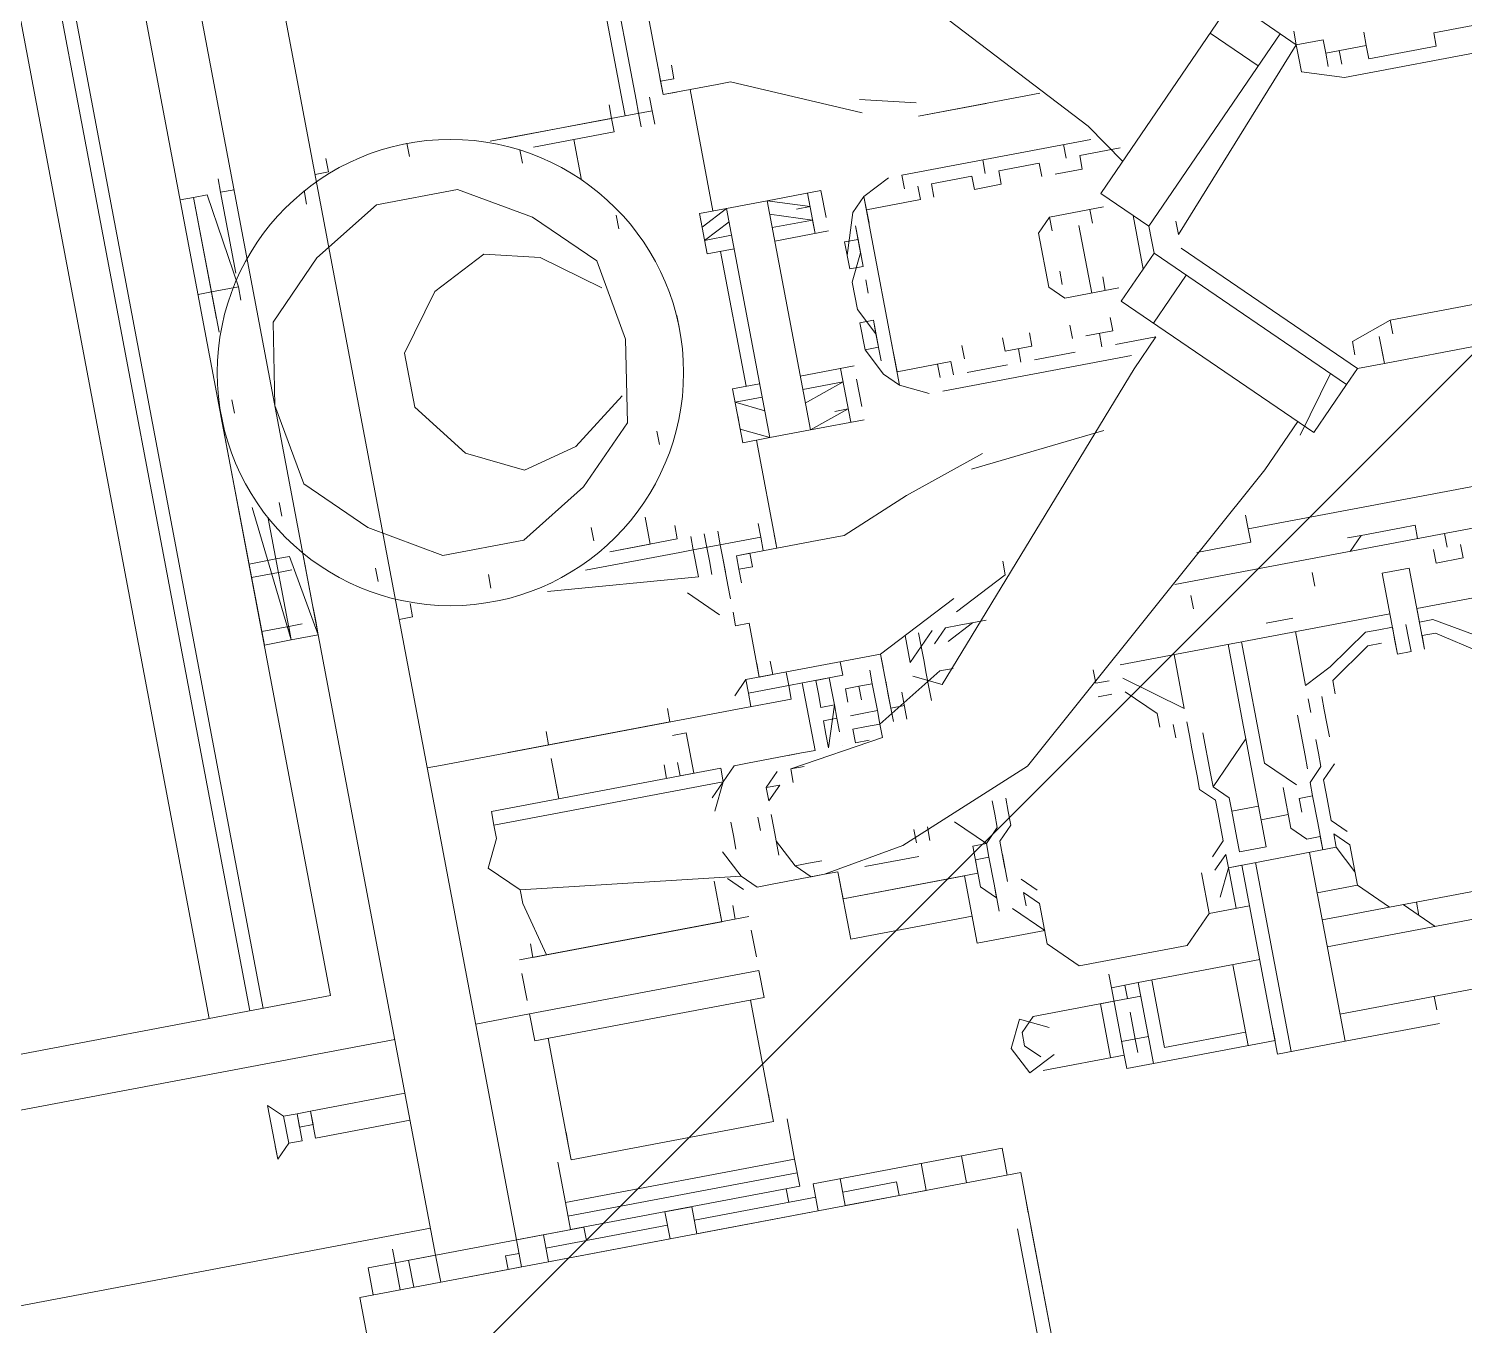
# Model space of a CAD drawing. Extents: x 407440 to 411585, y 6041728 to 6045069.
# Drawn here: x 410366.15 to 410372.16, y 6044263.98 to 6044269.4 of the extents above; entities that cross this region are included whole.
import ezdxf

# ---------------------------------------------------------------- set-up
doc = ezdxf.new("R2010")
doc.units = 0
doc.header["$LTSCALE"] = 5
doc.linetypes.add('foc-TIELINE', pattern=[1.875, 1.25, -0.625])
doc.layers.add('P-PROPOSED-EXISTING-H', color=59, linetype='Continuous')
doc.layers.add('T-TIE', color=201, linetype='foc-TIELINE')

# ---------------------------------------------------------------- blocks, each defined once
blk = doc.blocks.new('P-RIG-877')
at = {"layer": 'T-TIE', "linetype": 'ByBlock', "lineweight": 5}
for points in [[(-2.2273, -23.0763), (-2.2158, -23.0763), (-2.2273, -23.0763), (-2.2617, -23.1107), (-2.3995, -22.9729), (-2.365, -22.9385), (-2.3535, -22.927), (-2.3535, -22.9041), (-2.3421, -22.9041), (-2.3421, -22.8696), (-2.3306, -22.8696), (-2.3306, -22.8122), (-2.3421, -22.8122), (-2.3421, -22.6056), (-2.3535, -22.6056)], [(-2.2273, -23.0533), (-2.2158, -23.0533), (-2.3535, -22.927), (-2.365, -22.927), (-2.3535, -22.927), (-2.3421, -22.927), (-2.3306, -22.927), (-2.3191, -22.8926), (-2.3191, -22.7663)], [(-2.0895, -22.7892), (-2.0895, -22.7778), (-2.0895, -22.8237), (-2.078, -22.8237), (-2.078, -22.9041), (-2.0895, -22.9041)], [(-1.9747, -23.0418), (-1.9632, -23.0418), (-1.9632, -22.8237), (-1.9517, -22.8237), (-1.9517, -22.7778), (-1.9632, -22.7778), (-1.9517, -22.7778)], [(-2.101, -22.7892), (-2.1125, -22.7892), (-2.1125, -22.8926), (-2.101, -22.8926)], [(-1.5499, -22.7892), (-1.5499, -23.0418)], [(-1.9288, -23.1107), (-1.9288, -22.8122), (-1.9402, -22.8122)], [(-1.6417, -22.8122), (-1.6532, -22.8122), (-1.6532, -22.8581), (-1.6303, -22.8811), (-1.6303, -22.927), (-1.6303, -22.9844)], [(-1.6073, -23.0418), (-1.6073, -22.8122)], [(-1.8714, -22.8467), (-1.8254, -22.8467), (-1.8599, -22.9041), (-1.8599, -22.9155), (-1.8714, -22.9155), (-1.8714, -22.8237), (-1.8828, -22.8237)], [(-2.3421, -22.8696), (-2.3535, -22.8696)], [(-1.9173, -22.8696), (-1.9058, -22.8696), (-1.9058, -22.8926), (-1.9173, -22.8926)], [(-1.814, -22.8696), (-1.8254, -22.8696), (-1.8484, -22.9041), (-1.8484, -22.9155), (-1.8369, -22.9155), (-1.9058, -22.9155), (-1.9058, -22.9385), (-1.8369, -22.9385), (-1.8369, -22.927), (-1.8484, -22.927), (-1.8369, -22.927), (-1.8484, -22.927), (-1.8369, -22.927)], [(-1.9173, -22.8811), (-1.9288, -22.8811)], [(-2.3306, -22.8926), (-2.3421, -22.8926)], [(-2.101, -22.927), (-2.0895, -22.927), (-2.101, -22.927), (-2.1125, -22.8926)], [(-2.3306, -22.9041), (-2.3421, -22.9041)], [(-2.2158, -23.0763), (-2.2043, -23.0763), (-2.1699, -23.1107), (-2.0321, -22.9729), (-2.0665, -22.9385), (-2.2043, -23.0763), (-2.0665, -22.9385), (-2.078, -22.927), (-2.078, -22.9041), (-2.101, -22.9041)], [(-1.9288, -22.9041), (-1.9402, -22.9041), (-1.9402, -22.9155), (-1.9402, -22.95)], [(-2.078, -22.927), (-2.2043, -23.0533)], [(-1.8484, -22.927), (-1.8599, -22.927)], [(-1.8369, -22.927), (-1.8369, -22.927)], [(-1.8369, -22.927), (-1.8369, -22.927)], [(-2.2273, -23.0763), (-2.365, -22.9385), (-2.2273, -23.0763)], [(-1.8714, -23.1681), (-1.8714, -22.9385)], [(-1.8599, -22.95), (-1.8599, -22.9385), (-1.8599, -22.95)], [(-1.8369, -22.9385), (-1.8369, -22.9385)], [(-1.8369, -22.9385), (-1.8369, -22.9385)], [(-2.0321, -22.9844), (-2.078, -22.95)], [(-1.9288, -22.9615), (-1.9402, -22.95), (-1.9402, -22.9615)], [(-1.8599, -22.95), (-1.8599, -22.9615), (-1.8369, -22.9959), (-1.8254, -23.0189), (-1.8714, -23.0189)], [(-1.8484, -22.95), (-1.8484, -22.9615), (-1.8254, -22.9959), (-1.814, -22.9959)], [(-1.6073, -22.95), (-1.6303, -22.9729)], [(-2.3421, -22.9615), (-2.3765, -22.9959)], [(-1.6532, -23.1107), (-1.6877, -23.1107), (-1.6877, -23.0992), (-1.5269, -23.0992), (-1.5269, -23.0418), (-1.5269, -22.9615)], [(-1.6188, -22.9615), (-1.6303, -22.9615)], [(-1.7221, -23.6847), (-1.768, -23.6962), (-1.7795, -23.6962), (-1.7566, -23.5125), (-1.7451, -23.5011), (-1.7451, -23.4896), (-1.7451, -23.4437), (-1.7566, -23.3748), (-1.8025, -23.26), (-2.0091, -23.0189), (-2.0436, -22.9844)], [(-1.6303, -23.0418), (-1.6303, -23.0189), (-1.6303, -22.9844), (-1.6532, -23.0074), (-1.6877, -23.0074), (-1.6991, -23.0189), (-1.6877, -23.0189)], [(-1.9058, -22.9959), (-1.9173, -22.9959)], [(-1.7795, -23.0074), (-1.791, -23.0074), (-1.8025, -23.0074), (-1.814, -23.0074)], [(-1.7566, -23.0074), (-1.7451, -23.0189), (-1.7336, -23.0189), (-1.7106, -23.0189), (-1.6991, -23.0074)], [(-1.6647, -23.0074), (-1.6877, -23.0189), (-1.6877, -23.1107), (-1.6647, -23.1222)], [(-1.6647, -23.0074), (-1.6647, -23.0074)], [(-1.6532, -23.0418), (-1.6532, -23.0074), (-1.6532, -23.0418)], [(-1.8828, -23.0418), (-1.8828, -23.0189)], [(-1.814, -23.0189), (-1.8025, -23.0189)], [(-1.7795, -23.0189), (-1.768, -23.0189), (-1.7566, -23.0189), (-1.7451, -23.0303), (-1.7336, -23.0303), (-1.7336, -23.0418), (-1.7336, -23.0303), (-1.7106, -23.0303), (-1.6877, -23.0303), (-1.6991, -23.0303), (-1.6991, -23.0418), (-1.7106, -23.0533), (-1.7451, -23.0533)], [(-1.9517, -23.0877), (-1.9517, -23.0418), (-1.9632, -23.0418)], [(-1.7451, -23.0418), (-1.768, -23.0648), (-1.8714, -23.0648)], [(-1.7566, -23.0303), (-1.768, -23.0303), (-1.8025, -23.0303)], [(-1.7221, -23.0418), (-1.7336, -23.0418)], [(-1.6877, -23.0418), (-1.5269, -23.0418)], [(-2.1469, -23.0877), (-2.1813, -23.0533)], [(-1.7221, -23.0533), (-1.7221, -23.0763)], [(-1.7566, -23.1107), (-1.791, -23.0763), (-1.8025, -23.0763), (-1.8714, -23.0763)], [(-1.7336, -23.0763), (-1.7336, -23.0992), (-1.7106, -23.0992), (-1.6991, -23.0992), (-1.6991, -23.0763), (-1.791, -23.0763)], [(-2.2847, -23.0877), (-2.3191, -23.1107), (-2.5487, -23.3174)], [(-2.2847, -23.1452), (-2.2847, -23.1222), (-2.2961, -23.1222), (-2.2961, -23.0877)], [(-2.1928, -23.0877), (-2.2387, -23.0877)], [(-2.1354, -23.1222), (-2.1354, -23.0877), (-2.1125, -23.1107), (-1.8828, -23.3174), (-1.8943, -23.3403)], [(-1.6877, -23.0877), (-1.5269, -23.0877)], [(-1.9058, -23.0992), (-1.9173, -23.0992)], [(-1.8025, -23.1107), (-1.768, -23.1107), (-1.7566, -23.1107), (-1.7451, -23.0992), (-1.7336, -23.0992)], [(-1.6877, -23.2829), (-1.6991, -23.2829), (-1.6877, -23.2714), (-1.6532, -23.2714), (-1.6303, -23.2485), (-1.6303, -23.1566), (-1.6532, -23.1337), (-1.6532, -23.0992)], [(-1.6073, -23.0992), (-1.6073, -23.2026), (-1.5384, -23.2026), (-1.5384, -23.0992), (-1.5499, -23.0992)], [(-2.3076, -23.2714), (-2.3076, -23.1107)], [(-2.2502, -23.1107), (-2.2502, -23.1566), (-2.2387, -23.1681), (-2.1928, -23.1681), (-2.1813, -23.1566), (-2.1813, -23.1107)], [(-2.1239, -23.2714), (-2.1239, -23.1107)], [(-1.6991, -23.1222), (-1.7106, -23.1107), (-1.7336, -23.1107), (-1.7451, -23.1107), (-1.7566, -23.1222), (-1.768, -23.1222), (-1.7795, -23.1222), (-1.791, -23.1222), (-1.8025, -23.1222), (-1.814, -23.1222)], [(-1.6877, -23.1107), (-1.6991, -23.1107), (-1.6877, -23.1222)], [(-2.2387, -23.1222), (-2.2502, -23.1222)], [(-2.1813, -23.1222), (-2.1928, -23.1222)], [(-2.1584, -23.1222), (-2.1469, -23.1222), (-2.1469, -23.1452)], [(-1.8599, -23.1681), (-1.8254, -23.1222), (-1.8714, -23.1222)], [(-1.6073, -23.1222), (-1.5384, -23.1222)], [(-1.6073, -23.1911), (-1.5499, -23.1911), (-1.5499, -23.1222)], [(-2.1813, -23.1337), (-2.2387, -23.1337)], [(-1.8025, -23.1337), (-1.814, -23.1337)], [(-1.6532, -23.1337), (-1.6877, -23.1337)], [(-1.6647, -23.1337), (-1.6647, -23.1337)], [(-2.3535, -23.1911), (-2.3535, -23.2485), (-2.3535, -23.1452)], [(-2.0665, -23.1452), (-2.0551, -23.26)], [(-1.814, -23.1452), (-1.8254, -23.1452), (-1.8484, -23.1681)], [(-2.2847, -23.2485), (-2.2961, -23.2485), (-2.2961, -23.214), (-2.2847, -23.214), (-2.2847, -23.1911), (-2.2961, -23.1911), (-2.2961, -23.1566), (-2.2847, -23.1566)], [(-2.2387, -23.1566), (-2.2502, -23.1566)], [(-2.1928, -23.1566), (-2.2043, -23.1566)], [(-2.1469, -23.1566), (-2.1584, -23.1566)], [(-2.1354, -23.1911), (-2.1354, -23.1566)], [(-1.8599, -23.1796), (-1.8599, -23.1911), (-1.8714, -23.1911)], [(-1.8484, -23.1796), (-1.8484, -23.1911)], [(-2.1584, -23.1911), (-2.1469, -23.1911), (-2.1469, -23.214), (-2.1584, -23.214)], [(-1.6073, -23.2026), (-1.6073, -23.2255), (-1.6188, -23.2255)], [(-1.6073, -23.2255), (-1.5499, -23.2255), (-1.5384, -23.2255), (-1.5384, -23.2026)], [(-1.5499, -23.237), (-1.5958, -23.237), (-1.5958, -23.2255), (-1.5958, -23.2026)], [(-1.5614, -23.2255), (-1.5614, -23.2026)], [(-2.1354, -23.2485), (-2.1354, -23.214)], [(-1.5958, -23.214), (-1.6073, -23.214)], [(-1.5499, -23.214), (-1.5614, -23.214), (-1.5843, -23.214)], [(-1.5958, -23.2255), (-1.5958, -23.2944), (-1.5843, -23.3059), (-1.5729, -23.3059), (-1.5614, -23.2944)], [(-1.5499, -23.2255), (-1.5499, -23.2944)], [(-2.3765, -23.2944), (-2.365, -23.2485)], [(-2.1469, -23.2485), (-2.1584, -23.2485)], [(-2.0665, -23.2485), (-2.0436, -23.3174), (-2.0206, -23.3748), (-2.0206, -23.3977), (-2.0206, -23.4666), (-2.0206, -23.4551), (-2.0091, -23.4551), (-2.0206, -23.4551), (-2.0091, -23.4551), (-2.0091, -23.4666), (-2.0206, -23.4666), (-2.0091, -23.4666), (-2.0206, -23.4666), (-2.0091, -23.4666), (-2.0206, -23.4666), (-2.0091, -23.4666), (-2.0206, -23.4666), (-2.0091, -23.4666), (-2.0206, -23.4666), (-2.0091, -23.4666), (-2.0206, -23.4666), (-2.0091, -23.4666), (-2.0206, -23.4666), (-2.0091, -23.4666), (-2.0206, -23.4666), (-2.0091, -23.4666), (-2.0206, -23.4666), (-2.0091, -23.4666), (-2.0206, -23.4666), (-2.0091, -23.4666), (-2.0206, -23.4666), (-2.0091, -23.4666), (-2.0206, -23.4666)], [(-1.9747, -23.2485), (-1.9632, -23.2485), (-1.9402, -23.2944)], [(-2.2847, -23.3059), (-2.2847, -23.26), (-2.2961, -23.26)], [(-2.1354, -23.26), (-2.1469, -23.26), (-2.1469, -23.3059), (-2.1584, -23.3059), (-2.1699, -23.3059)], [(-1.9173, -23.3174), (-1.9288, -23.3059), (-1.9288, -23.2944), (-1.9288, -23.2714)], [(-1.6877, -23.2944), (-1.6647, -23.2714), (-1.6647, -23.3288), (-1.7221, -23.3288), (-1.7221, -23.4322)], [(-1.7106, -23.2829), (-1.6991, -23.2714)], [(-1.6647, -23.2714), (-1.6647, -23.2714)], [(-2.411, -23.4092), (-2.411, -23.3977), (-2.365, -23.2944)], [(-2.1928, -23.3174), (-2.1813, -23.3174), (-2.1928, -23.3174), (-2.1928, -23.3288), (-2.1699, -23.3288), (-2.1469, -23.3174), (-2.1354, -23.3059), (-2.2961, -23.3059), (-2.3076, -23.2829)], [(-2.1354, -23.3059), (-2.1239, -23.2829)], [(-1.9517, -23.2944), (-1.9173, -23.3633), (-1.9058, -23.3633)], [(-1.9288, -23.2829), (-1.9173, -23.3059)], [(-1.7221, -23.2944), (-1.7451, -23.2944), (-1.7566, -23.2829), (-1.768, -23.2829), (-1.7795, -23.2829)], [(-1.6877, -23.3288), (-1.6877, -23.4322), (-1.7451, -23.4322), (-1.7451, -23.4437), (-1.7451, -23.4551), (-1.7566, -23.4666), (-1.7795, -23.4781), (-1.7566, -23.4666), (-1.7795, -23.4781), (-1.7566, -23.4666), (-1.7451, -23.4551), (-1.7451, -23.4437), (-1.7451, -23.4322), (-1.7221, -23.4322), (-1.7451, -23.4322), (-1.7221, -23.4322), (-1.7221, -23.3174), (-1.7336, -23.3174), (-1.7336, -23.3059), (-1.7106, -23.3059), (-1.6991, -23.3059), (-1.7106, -23.3174), (-1.7451, -23.3174), (-1.7451, -23.3059), (-1.7566, -23.2944), (-1.768, -23.2944), (-1.7795, -23.2944)], [(-1.7106, -23.2944), (-1.7336, -23.2944)], [(-1.5843, -23.2829), (-1.5958, -23.3059), (-1.5729, -23.3174), (-1.5499, -23.3059), (-1.5614, -23.2829)], [(-2.2732, -23.3059), (-2.2847, -23.3059), (-2.2961, -23.3059), (-2.2847, -23.3174), (-2.2502, -23.3288)], [(-1.8943, -23.3059), (-1.8943, -23.3059)], [(-1.8828, -23.3748), (-1.8943, -23.3748), (-1.8828, -23.3748), (-1.8943, -23.3748), (-1.8828, -23.3748), (-1.8943, -23.3748), (-1.8828, -23.3748), (-1.8943, -23.3748), (-1.8828, -23.3748), (-1.8943, -23.3748), (-1.8828, -23.3748), (-1.8714, -23.3748), (-1.8599, -23.3748), (-1.8599, -23.3862), (-1.8599, -23.3748), (-1.8943, -23.3174), (-1.8943, -23.3059)], [(-1.768, -23.3288), (-1.7451, -23.3059), (-1.7336, -23.3059)], [(-1.7106, -23.3059), (-1.6877, -23.3059)], [(-2.2387, -23.3174), (-2.2617, -23.3174), (-2.2387, -23.3174), (-2.2387, -23.3288), (-2.2617, -23.3288), (-2.2617, -23.3174), (-2.2732, -23.3174), (-2.2502, -23.3174), (-2.2273, -23.3288), (-2.2043, -23.3288), (-2.1813, -23.3174), (-2.1699, -23.3174), (-2.1699, -23.3288)], [(-2.2158, -23.3174), (-2.2273, -23.3174)], [(-2.1928, -23.3174), (-2.1699, -23.3174), (-2.1928, -23.3174)], [(-2.1813, -23.3174), (-2.1584, -23.3174)], [(-1.9288, -23.3403), (-1.9058, -23.3403), (-1.9288, -23.3174)], [(-1.9173, -23.3288), (-1.9288, -23.3288)], [(-1.8714, -23.3288), (-1.8828, -23.3288), (-1.8943, -23.3288), (-1.9058, -23.3288)], [(-1.217, -23.9029), (-1.2399, -23.9029), (-1.2399, -23.3518), (-1.217, -23.3518), (-1.217, -23.3288), (-1.4466, -23.3288), (-1.4695, -23.3288), (-1.4695, -23.8914), (-1.2399, -23.8914)], [(-1.4466, -23.3288), (-1.4351, -23.3288)], [(-1.4351, -23.3288), (-1.4351, -23.3288)], [(-1.4351, -23.3288), (-1.4351, -23.3288)], [(-1.4236, -23.3288), (-1.4236, -23.3288)], [(-1.4236, -23.3288), (-1.4236, -23.3288)], [(-1.4236, -23.3288), (-1.4236, -23.3288)], [(-1.4236, -23.3288), (-1.4236, -23.3288)], [(-1.2399, -23.3288), (-1.4236, -23.3288)], [(-2.2961, -23.3633), (-2.2961, -23.3518), (-2.3076, -23.3862), (-2.3076, -23.3403), (-2.2847, -23.3403)], [(-2.2732, -23.3862), (-2.2732, -23.3403)], [(-2.1584, -23.3862), (-2.1584, -23.3403)], [(-2.1239, -23.3403), (-2.1469, -23.3403)], [(-2.1239, -23.3633), (-2.1239, -23.3518), (-2.1125, -23.3862), (-2.1125, -23.3403)], [(-1.4695, -23.3403), (-1.4925, -23.3403), (-1.4925, -23.5011), (-1.4695, -23.5011), (-1.4695, -23.6044), (-1.4925, -23.6044), (-1.4925, -23.6159), (-1.4925, -23.6044), (-1.4925, -23.6273), (-1.4695, -23.6273), (-1.4695, -23.7307), (-1.4925, -23.7307)], [(-1.4236, -23.3403), (-1.2399, -23.3403)], [(-2.3076, -23.3518), (-2.2732, -23.3518), (-2.2847, -23.3518), (-2.2961, -23.3862)], [(-2.2847, -23.3862), (-2.2847, -23.3518)], [(-2.1125, -23.3518), (-2.1584, -23.3518)], [(-2.1469, -23.3862), (-2.1469, -23.3518), (-2.1354, -23.3862)], [(-1.8599, -23.3518), (-1.8828, -23.3518)], [(-1.8714, -23.3518), (-1.8714, -23.3633)], [(-1.8714, -23.3518), (-1.8714, -23.3633)], [(-1.9058, -23.4896), (-1.9173, -23.4781), (-1.9173, -23.3862), (-1.9173, -23.3633), (-1.8714, -23.3633), (-1.8828, -23.3633), (-1.8714, -23.3633), (-1.8828, -23.3633), (-1.8714, -23.3633), (-1.8828, -23.3633), (-1.8714, -23.3633), (-1.8828, -23.3633), (-1.8714, -23.3633), (-1.8828, -23.3633), (-1.8714, -23.3633), (-1.8828, -23.3633), (-1.8714, -23.3633), (-1.8828, -23.3633), (-1.8943, -23.3633), (-1.8828, -23.3633), (-1.8943, -23.3633), (-1.8828, -23.3633), (-1.8943, -23.3633), (-1.8828, -23.3633), (-1.8943, -23.3633), (-1.8828, -23.3633), (-1.8943, -23.3633), (-1.8828, -23.3633)], [(-1.8943, -23.3633), (-1.8943, -23.3633)], [(-1.8943, -23.3633), (-1.8943, -23.3633)], [(-1.8599, -23.3633), (-1.8714, -23.3633)], [(-1.8599, -23.3633), (-1.8714, -23.3633)], [(-1.8599, -23.3633), (-1.8714, -23.3633)], [(-1.8599, -23.3633), (-1.8714, -23.3633)], [(-1.8599, -23.3633), (-1.8714, -23.3633)], [(-1.8599, -23.3633), (-1.8714, -23.3633)], [(-1.7566, -23.3633), (-1.7566, -23.3633)], [(-1.7566, -23.3633), (-1.7566, -23.3633)], [(-1.7566, -23.3633), (-1.7566, -23.3633)], [(-1.7566, -23.3633), (-1.7566, -23.3633)], [(-1.7566, -23.3633), (-1.7566, -23.3633)], [(-1.7566, -23.3633), (-1.7566, -23.3633)], [(-1.7451, -23.4092), (-1.7451, -23.3633)], [(-1.8828, -23.3977), (-1.8943, -23.3977), (-1.8828, -23.3977), (-1.8943, -23.3977), (-1.8828, -23.3977), (-1.8943, -23.3977), (-1.8828, -23.3977), (-1.8943, -23.3977), (-1.8828, -23.3977), (-1.8943, -23.3977), (-1.8943, -23.3862), (-1.8943, -23.3748), (-1.8943, -23.3862), (-1.8943, -23.3748), (-1.9058, -23.3748), (-1.8943, -23.3748), (-1.8943, -23.3862), (-1.8828, -23.3862)], [(-1.9058, -23.3748), (-1.9058, -23.3748)], [(-1.9058, -23.3748), (-1.9058, -23.3748)], [(-1.9058, -23.3748), (-1.9058, -23.3748)], [(-1.9058, -23.3748), (-1.9058, -23.3748)], [(-1.9058, -23.3748), (-1.9058, -23.3748)], [(-1.9058, -23.3748), (-1.9058, -23.3748)], [(-1.8943, -23.3748), (-1.8943, -23.3748)], [(-1.8943, -23.3748), (-1.8943, -23.3748)], [(-1.8599, -23.3748), (-1.8714, -23.3748), (-1.8828, -23.3748), (-1.8714, -23.3748), (-1.8714, -23.3862), (-1.8714, -23.3748)], [(-1.8828, -23.3748), (-1.8828, -23.3748)], [(-1.8828, -23.3748), (-1.8828, -23.3748)], [(-1.8828, -23.3748), (-1.8828, -23.3748)], [(-1.8828, -23.3748), (-1.8828, -23.3748)], [(-1.8828, -23.3748), (-1.8828, -23.3748)], [(-1.8828, -23.3748), (-1.8828, -23.3748)], [(-1.8828, -23.3748), (-1.8828, -23.3748)], [(-1.8828, -23.3748), (-1.8828, -23.3748)], [(-1.8714, -23.3748), (-1.8714, -23.3748)], [(-1.8714, -23.3748), (-1.8714, -23.3748)], [(-1.8714, -23.3748), (-1.8714, -23.3748)], [(-1.8714, -23.3748), (-1.8714, -23.3748)], [(-1.8484, -23.3748), (-1.8599, -23.3748), (-1.8484, -23.3748), (-1.8599, -23.3748), (-1.8484, -23.3748), (-1.8599, -23.3748), (-1.8484, -23.3748), (-1.8369, -23.4551), (-1.8369, -23.4437), (-1.8369, -23.4551)], [(-1.8484, -23.3748), (-1.8484, -23.3748)], [(-1.8484, -23.3748), (-1.8484, -23.3748)], [(-1.4695, -23.3748), (-1.4925, -23.3748), (-1.4695, -23.3748)], [(-2.1584, -23.4207), (-2.1584, -23.4437), (-2.1125, -23.4437), (-2.1125, -23.4207), (-2.3076, -23.4207), (-2.3076, -23.3862), (-2.1125, -23.3862), (-2.1125, -23.4207), (-2.1239, -23.4437), (-2.1354, -23.4437)], [(-1.8943, -23.3977), (-1.8943, -23.3862)], [(-1.8484, -23.3862), (-1.8484, -23.3977)], [(-1.8484, -23.3862), (-1.8484, -23.3977)], [(-2.5143, -23.4551), (-2.411, -23.4551), (-2.411, -23.4092), (-2.411, -23.3977)], [(-2.411, -23.3977), (-2.411, -23.3977)], [(-2.411, -23.3977), (-2.411, -23.3977)], [(-2.411, -23.3977), (-2.411, -23.3977)], [(-2.411, -23.3977), (-2.411, -23.3977)], [(-1.9058, -23.3977), (-1.9058, -23.4781), (-1.8943, -23.4781), (-1.9058, -23.4781), (-1.9173, -23.4781), (-1.9058, -23.4781)], [(-1.8828, -23.3977), (-1.8828, -23.3977)], [(-1.8828, -23.3977), (-1.8828, -23.3977)], [(-1.8484, -23.3977), (-1.8599, -23.3977)], [(-1.8484, -23.3977), (-1.8599, -23.3977)], [(-1.8484, -23.3977), (-1.8599, -23.3977)], [(-1.8484, -23.3977), (-1.8599, -23.3977)], [(-1.8484, -23.3977), (-1.8484, -23.3977)], [(-1.8484, -23.3977), (-1.8484, -23.3977)], [(-2.411, -23.4092), (-2.411, -23.4092)], [(-2.411, -23.4092), (-2.411, -23.4092)], [(-2.411, -23.4092), (-2.411, -23.4092)], [(-2.411, -23.4092), (-2.411, -23.4092)], [(-1.8484, -23.4207), (-1.8599, -23.4207), (-1.8714, -23.4207), (-1.8599, -23.4207), (-1.8714, -23.4207), (-1.8714, -23.4092), (-1.8714, -23.4207), (-1.8714, -23.4092), (-1.8714, -23.4207), (-1.8599, -23.4207), (-1.8484, -23.4207), (-1.8828, -23.4092), (-1.8828, -23.4207), (-1.8828, -23.4092), (-1.8943, -23.4092), (-1.9058, -23.4092), (-1.8943, -23.4092), (-1.8828, -23.4092), (-1.8943, -23.4092)], [(-1.9058, -23.4092), (-1.9058, -23.4092)], [(-1.9058, -23.4092), (-1.9058, -23.4092)], [(-1.8943, -23.4092), (-1.8943, -23.4092)], [(-1.8943, -23.4092), (-1.8943, -23.4092)], [(-1.8828, -23.4092), (-1.8714, -23.4092), (-1.8599, -23.4092), (-1.8714, -23.4092)], [(-1.8828, -23.4092), (-1.8828, -23.4092)], [(-1.8828, -23.4092), (-1.8828, -23.4092)], [(-1.8828, -23.4092), (-1.8828, -23.4092)], [(-1.8828, -23.4092), (-1.8828, -23.4092)], [(-1.8828, -23.4092), (-1.8828, -23.4092)], [(-1.8828, -23.4092), (-1.8828, -23.4092)], [(-1.8714, -23.4092), (-1.8714, -23.4092)], [(-1.8714, -23.4092), (-1.8714, -23.4092)], [(-1.8714, -23.4092), (-1.8714, -23.4092)], [(-1.8714, -23.4092), (-1.8714, -23.4092)], [(-1.8484, -23.4092), (-1.8484, -23.4092)], [(-1.8484, -23.4092), (-1.8484, -23.4092)], [(-1.4925, -23.4781), (-1.4695, -23.4781), (-1.4695, -23.4092), (-1.4925, -23.4092)], [(-2.2961, -23.4437), (-2.3076, -23.4207), (-2.3076, -23.4437), (-2.2732, -23.4437), (-2.2732, -23.4207)], [(-2.2961, -23.4207), (-2.2847, -23.4437), (-2.2847, -23.4207)], [(-2.1354, -23.4207), (-2.1469, -23.4437), (-2.1469, -23.4207)], [(-1.8943, -23.4207), (-1.9058, -23.4207)], [(-1.8943, -23.4207), (-1.9058, -23.4207)], [(-1.8943, -23.4207), (-1.9058, -23.4207)], [(-1.8828, -23.4207), (-1.8943, -23.4207)], [(-1.8828, -23.4207), (-1.8943, -23.4207)], [(-1.8828, -23.4207), (-1.8943, -23.4207)], [(-1.8828, -23.4207), (-1.8943, -23.4207)], [(-1.8828, -23.4207), (-1.8943, -23.4207)], [(-1.8828, -23.4207), (-1.8943, -23.4207)], [(-1.8828, -23.4207), (-1.8943, -23.4207)], [(-1.8828, -23.4207), (-1.8943, -23.4207)], [(-1.8828, -23.4207), (-1.8943, -23.4207)], [(-1.8828, -23.4207), (-1.8943, -23.4207)], [(-1.8828, -23.4207), (-1.8943, -23.4207)], [(-1.8828, -23.4207), (-1.8943, -23.4207)], [(-1.8714, -23.4207), (-1.8714, -23.4207)], [(-1.8714, -23.4207), (-1.8714, -23.4207)], [(-1.8714, -23.4207), (-1.8714, -23.4207)], [(-1.8714, -23.4207), (-1.8714, -23.4207)], [(-1.8714, -23.4207), (-1.8714, -23.4207)], [(-1.8714, -23.4207), (-1.8714, -23.4207)], [(-1.8714, -23.4207), (-1.8714, -23.4207)], [(-1.8714, -23.4207), (-1.8714, -23.4207)], [(-1.8599, -23.4207), (-1.8599, -23.4207)], [(-1.8599, -23.4207), (-1.8599, -23.4207)], [(-1.8599, -23.4207), (-1.8599, -23.4207)], [(-1.8599, -23.4207), (-1.8599, -23.4207)], [(-2.3076, -23.4322), (-2.411, -23.4322), (-2.3076, -23.4322), (-2.411, -23.4322)], [(-2.1584, -23.4322), (-2.2732, -23.4322), (-2.1584, -23.4322), (-2.2732, -23.4322)], [(-2.0321, -23.4322), (-2.0206, -23.4322), (-2.1125, -23.4322), (-2.0206, -23.4322), (-2.1125, -23.4322)], [(-1.8484, -23.4322), (-1.8484, -23.4437), (-1.8484, -23.4322), (-1.9058, -23.4322)], [(-1.8484, -23.4322), (-1.9058, -23.4322), (-1.8484, -23.4322)], [(-1.4695, -23.4322), (-1.481, -23.4322), (-1.481, -23.4781)], [(-2.4339, -23.4437), (-2.4224, -23.4437), (-2.4224, -23.4551), (-2.411, -23.4551), (-2.411, -23.4437)], [(-2.0206, -23.5011), (-2.0091, -23.5011), (-2.0321, -23.5011), (-2.0321, -23.4437), (-2.0206, -23.4437), (-2.0321, -23.4437), (-2.0436, -23.4437), (-2.0321, -23.4437)], [(-2.0206, -23.4437), (-2.0206, -23.4437)], [(-2.0206, -23.4437), (-2.0206, -23.4437)], [(-2.0206, -23.4437), (-2.0206, -23.4437)], [(-2.0206, -23.4437), (-2.0206, -23.4437)], [(-2.0206, -23.4437), (-2.0206, -23.4437)], [(-2.0206, -23.4437), (-2.0206, -23.4437)], [(-1.8943, -23.7536), (-1.8943, -23.7422), (-1.8943, -23.4896), (-1.8943, -23.4437), (-1.9058, -23.4437), (-1.9173, -23.4437), (-1.9058, -23.4437), (-1.8943, -23.4437), (-1.9058, -23.4437), (-1.9173, -23.4437), (-1.9058, -23.4437), (-1.8943, -23.4437)], [(-1.9058, -23.4437), (-1.9058, -23.4437)], [(-1.9058, -23.4437), (-1.9058, -23.4437)], [(-1.9058, -23.4437), (-1.9058, -23.4437)], [(-1.9058, -23.4437), (-1.9058, -23.4437)], [(-1.8369, -23.5125), (-1.814, -23.524), (-1.8369, -23.5125), (-1.8254, -23.524), (-1.8369, -23.5125), (-1.8484, -23.5011), (-1.8484, -23.4896), (-1.8484, -23.4437), (-1.8484, -23.4551), (-1.8484, -23.4437)], [(-1.7451, -23.4437), (-1.7451, -23.4437)], [(-1.7451, -23.4437), (-1.7451, -23.4437)], [(-2.4224, -23.4551), (-2.4339, -23.4551)], [(-1.9173, -23.4551), (-1.9288, -23.4551)], [(-2.3995, -23.5929), (-2.3995, -23.5125), (-2.3995, -23.4896), (-2.3995, -23.4666), (-2.411, -23.4666), (-2.3995, -23.4666), (-2.388, -23.4666), (-2.3995, -23.4666)], [(-2.411, -23.4666), (-2.411, -23.4666)], [(-2.411, -23.4666), (-2.411, -23.4666)], [(-2.411, -23.4666), (-2.411, -23.4666)], [(-2.411, -23.4666), (-2.411, -23.4666)], [(-2.0091, -23.4666), (-2.0091, -23.4666)], [(-2.0091, -23.4666), (-2.0091, -23.4666)], [(-1.9976, -23.4666), (-1.9976, -23.4666)], [(-1.9976, -23.4666), (-1.9976, -23.4666)], [(-1.9288, -23.4666), (-1.9173, -23.4666), (-1.9288, -23.4666), (-1.9173, -23.4666), (-1.9288, -23.4666), (-1.9173, -23.4666), (-1.9288, -23.4666), (-1.9173, -23.4666), (-1.9288, -23.4666), (-1.9173, -23.4666), (-1.9288, -23.4666), (-1.9173, -23.4666), (-1.9288, -23.4666), (-1.9173, -23.4666), (-1.9288, -23.4666), (-1.9173, -23.4666), (-1.9288, -23.4666), (-1.9173, -23.4666), (-1.9402, -23.4666), (-1.9632, -23.4666), (-1.9632, -23.4781), (-1.9747, -23.4781)], [(-2.5258, -23.4781), (-2.5372, -23.4781), (-2.5258, -23.4781), (-2.5372, -23.4781), (-2.5258, -23.4781), (-2.5372, -23.4781), (-2.5258, -23.4781), (-2.411, -23.4781), (-2.3995, -23.4781), (-2.411, -23.4781), (-2.3995, -23.4781), (-2.388, -23.4781), (-2.3995, -23.4781), (-2.411, -23.4781)], [(-2.411, -23.4781), (-2.411, -23.4781)], [(-2.411, -23.4781), (-2.411, -23.4781)], [(-2.411, -23.4781), (-2.411, -23.4781)], [(-2.411, -23.4781), (-2.411, -23.4781)], [(-2.2158, -23.4781), (-2.2273, -23.4781)], [(-2.0206, -23.4781), (-2.0091, -23.4781), (-2.0206, -23.4781), (-2.0091, -23.4781), (-2.0206, -23.4781), (-2.0091, -23.4781), (-2.0206, -23.4781), (-2.0321, -23.4781), (-2.0436, -23.4781), (-2.0321, -23.4781), (-2.0206, -23.4781), (-1.9976, -23.4781), (-1.9862, -23.4781)], [(-2.0206, -23.4781), (-2.0206, -23.4781)], [(-2.0206, -23.4781), (-2.0206, -23.4781)], [(-2.0206, -23.4781), (-2.0206, -23.4781)], [(-2.0206, -23.4781), (-2.0206, -23.4781)], [(-2.0206, -23.4781), (-2.0206, -23.4781)], [(-2.0206, -23.4781), (-2.0206, -23.4781)], [(-2.0091, -23.4781), (-2.0091, -23.4781)], [(-2.0091, -23.4781), (-2.0091, -23.4781)], [(-1.9976, -23.4781), (-1.9976, -23.4781)], [(-1.9976, -23.4781), (-1.9976, -23.4781)], [(-1.9976, -23.4781), (-1.9976, -23.4781)], [(-1.9976, -23.4781), (-1.9976, -23.4781)], [(-1.9058, -23.4781), (-1.9058, -23.4781)], [(-1.9058, -23.4781), (-1.9058, -23.4781)], [(-2.5143, -23.4896), (-2.411, -23.4896), (-2.3995, -23.4896), (-2.411, -23.4896)], [(-2.411, -23.4896), (-2.411, -23.4896)], [(-2.411, -23.4896), (-2.411, -23.4896)], [(-2.3995, -23.4896), (-2.3995, -23.4896)], [(-2.3995, -23.4896), (-2.3995, -23.4896)], [(-2.0091, -23.4896), (-2.0206, -23.4896), (-2.0321, -23.4896), (-2.0436, -23.4896), (-2.0321, -23.4896), (-2.0436, -23.4896), (-2.0321, -23.4896), (-2.0206, -23.4896)], [(-2.0206, -23.4896), (-2.0206, -23.4896)], [(-2.0206, -23.4896), (-2.0206, -23.4896)], [(-2.0206, -23.4896), (-2.0206, -23.4896)], [(-2.0206, -23.4896), (-2.0206, -23.4896)], [(-2.0206, -23.4896), (-2.0206, -23.4896)], [(-2.0206, -23.4896), (-2.0206, -23.4896)], [(-1.9747, -23.4896), (-1.9976, -23.5125)], [(-1.8484, -23.4896), (-1.8484, -23.5011), (-1.8369, -23.5125), (-1.8484, -23.5125), (-1.8484, -23.7077), (-1.8369, -23.7077), (-1.8254, -23.7077), (-1.8369, -23.7077), (-1.8484, -23.7077)], [(-1.7566, -23.5125), (-1.7795, -23.524), (-1.7566, -23.5125), (-1.7451, -23.5011), (-1.7451, -23.4896)], [(-2.388, -23.5011), (-2.3995, -23.5011), (-2.411, -23.5011), (-2.3995, -23.5011)], [(-2.3995, -23.6044), (-2.3995, -23.5011), (-2.411, -23.5011)], [(-2.411, -23.5011), (-2.411, -23.5011)], [(-2.411, -23.5011), (-2.411, -23.5011)], [(-2.3535, -23.5355), (-2.388, -23.5355), (-2.388, -23.5699), (-2.388, -23.5011), (-2.388, -23.5699)], [(-2.0436, -23.5011), (-2.0321, -23.5011), (-2.0321, -23.5125), (-2.0321, -23.5929)], [(-2.0206, -23.6273), (-2.0091, -23.5011)], [(-1.481, -23.5011), (-1.481, -23.6044)], [(-2.3076, -23.5125), (-2.3191, -23.5125)], [(-2.1239, -23.5125), (-2.1354, -23.5125)], [(-2.0436, -23.5699), (-2.0436, -23.5125), (-2.0436, -23.5699), (-2.0436, -23.5355), (-2.0665, -23.5355)], [(-1.8369, -23.5125), (-1.8369, -23.7077), (-1.8369, -23.5125)], [(-1.7221, -23.5125), (-1.7221, -23.7077)], [(-1.6877, -23.5125), (-1.7106, -23.5125)], [(-1.5155, -23.5125), (-1.5499, -23.5125)], [(-1.504, -23.5125), (-1.504, -23.7077)], [(-1.7221, -23.524), (-1.7336, -23.524)], [(-1.5614, -23.524), (-1.6532, -23.524)], [(-1.5729, -23.524), (-1.5614, -23.524), (-1.5499, -23.524), (-1.5499, -23.6962), (-1.5614, -23.6962), (-1.5729, -23.6962)], [(-1.481, -23.524), (-1.4925, -23.524)], [(-2.2617, -23.5355), (-2.2961, -23.5814), (-2.3076, -23.6273), (-2.2847, -23.6733), (-2.2387, -23.7077), (-2.1928, -23.7077), (-2.1469, -23.6733), (-2.1239, -23.6273), (-2.1354, -23.5814), (-2.1699, -23.5355)], [(-1.8599, -23.547), (-1.8484, -23.547), (-1.8484, -23.5355), (-1.8828, -23.5355), (-1.8828, -23.547)], [(-1.7221, -23.5355), (-1.7566, -23.5355)], [(-1.7336, -23.6962), (-1.7221, -23.6962), (-1.7221, -23.5355), (-1.7336, -23.5355)], [(-1.8943, -23.6847), (-1.8943, -23.547)], [(-1.8484, -23.5585), (-1.8599, -23.5585)], [(-2.3765, -23.5814), (-2.388, -23.5814)], [(-2.0551, -23.5814), (-2.0665, -23.5814)], [(-1.481, -23.6273), (-1.481, -23.7307)], [(-1.8943, -23.6503), (-1.9058, -23.6503)], [(-1.8828, -23.6503), (-1.8484, -23.6503), (-1.8599, -23.6503)], [(-2.3995, -23.6733), (-2.411, -23.6733)], [(-2.0321, -23.6733), (-2.0436, -23.6733)], [(-1.8254, -23.7077), (-1.8025, -23.7192), (-1.7795, -23.6962)], [(-1.5614, -23.6962), (-1.6532, -23.6962)], [(-1.4925, -23.6962), (-1.481, -23.6962)], [(-1.4925, -23.857), (-1.4925, -23.6962), (-1.4925, -23.7536)], [(-1.7106, -23.7077), (-1.6877, -23.7077)], [(-1.6762, -23.7077), (-1.6762, -23.7536)], [(-1.5155, -23.7077), (-1.5499, -23.7077)], [(-2.3995, -23.7536), (-2.3995, -23.7422), (-2.411, -23.7422)], [(-2.0321, -23.7422), (-2.0206, -23.7422), (-2.0206, -23.7536)], [(-1.481, -23.7536), (-1.481, -23.7651), (-1.4695, -23.7651), (-1.4695, -23.7536), (-1.4925, -23.7536), (-2.9391, -23.7536), (-2.962, -23.7536)], [(-2.3765, -23.7651), (-2.388, -23.7651)], [(-2.0551, -23.7651), (-2.0665, -23.7651)], [(-1.4695, -23.7996), (-1.4695, -23.7651)], [(-1.4695, -23.8225), (-1.4925, -23.8225), (-2.9391, -23.8225), (-2.962, -23.8225)], [(-2.3995, -23.834), (-2.3995, -23.8225), (-2.3995, -23.834)], [(-2.0895, -23.8684), (-2.0895, -23.8455), (-2.0895, -23.834), (-2.0206, -23.8225), (-2.0895, -23.8225), (-2.078, -23.8225)], [(-2.0321, -23.8455), (-2.0206, -23.8455), (-2.0206, -23.8225), (-2.0321, -23.8225), (-2.0436, -23.8225)], [(-2.0206, -23.8225), (-2.0321, -23.8225)], [(-1.6762, -23.8225), (-1.6762, -24.1669)], [(-1.6303, -23.8225), (-1.6303, -23.9029), (-1.6303, -23.9144), (-1.6303, -23.9258), (-1.6417, -23.9373), (-1.5958, -23.9373), (-1.6073, -23.9373)], [(-1.6073, -23.9029), (-1.6073, -23.8225)], [(-1.2399, -23.9029), (-1.1251, -23.9029), (-1.1251, -24.1899), (-1.5155, -24.1899), (-1.5155, -23.8225)], [(-1.4695, -23.857), (-1.4925, -23.857), (-1.4925, -23.8225)], [(-2.3306, -23.834), (-2.3995, -23.834), (-2.411, -23.834)], [(-2.3076, -23.834), (-2.3191, -23.834), (-2.3995, -23.8455)], [(-2.3191, -23.857), (-2.3191, -23.834), (-2.3191, -23.857)], [(-2.1239, -23.834), (-2.1354, -23.834)], [(-2.078, -23.834), (-2.078, -23.8455), (-2.078, -23.8684)], [(-2.0321, -23.834), (-2.0321, -23.8455), (-2.0321, -23.8684), (-2.0206, -23.8684), (-2.0206, -23.8455)], [(-2.3995, -23.857), (-2.3995, -23.8455), (-2.3995, -23.857)], [(-2.1354, -23.857), (-2.0206, -23.8455), (-2.1239, -23.8455)], [(-1.4695, -23.8455), (-1.4925, -23.8455)], [(-2.3995, -23.857), (-2.3995, -23.8684), (-2.3995, -23.857)], [(-2.2961, -23.857), (-2.3995, -23.857), (-2.2847, -23.857)], [(-2.3191, -23.8684), (-2.3191, -23.857), (-2.3191, -23.8684)], [(-2.2158, -23.857), (-2.2273, -23.857)], [(-1.504, -23.857), (-1.4925, -23.857), (-1.4925, -23.8799), (-1.4695, -23.8799)], [(-1.7221, -24.5573), (-1.7221, -23.8684), (-2.698, -23.8684), (-2.698, -26.0268), (-1.7221, -26.0268), (-1.7221, -25.6365)], [(-2.1354, -23.8684), (-2.0206, -23.8684), (-2.2158, -23.8684)], [(-2.0206, -23.8684), (-2.0321, -23.8684), (-2.0436, -23.8684)], [(-1.6073, -23.9029), (-1.6303, -23.9029), (-1.6073, -23.9029)], [(-1.6303, -23.9029), (-1.6188, -23.9029), (-1.6303, -23.9029)], [(-1.6188, -23.9144), (-1.6303, -23.9144), (-1.6073, -23.9144), (-1.6073, -23.9258), (-1.5958, -23.9373), (-1.6417, -23.9373)], [(-1.7221, -23.9258), (-2.698, -23.9258)], [(-1.6073, -23.9258), (-1.6303, -23.9258)], [(-1.7221, -23.9373), (-2.698, -23.9373)], [(-1.7221, -23.9718), (-2.698, -23.9718)]]:
    blk.add_lwpolyline(points, dxfattribs=at)
for points in [[(-1.8599, -22.927), (-1.8484, -22.927)], [(-1.8599, -22.9385), (-1.8484, -22.9385), (-1.8369, -22.9385), (-1.8484, -22.9385)], [(-1.8484, -22.9385), (-1.8369, -22.9385)], [(-1.5499, -22.9615), (-1.5384, -22.9615)], [(-2.3076, -23.1337), (-2.2961, -23.1337)], [(-2.1469, -23.1337), (-2.1354, -23.1337)], [(-2.3076, -23.2026), (-2.2961, -23.2026)], [(-2.1469, -23.2026), (-2.1354, -23.2026)], [(-2.3076, -23.2714), (-2.2961, -23.2714)], [(-2.1469, -23.2714), (-2.1354, -23.2714)], [(-2.2617, -23.3174), (-2.2502, -23.3174)], [(-1.9173, -23.3288), (-1.9058, -23.3288)], [(-1.4466, -23.3288), (-1.4351, -23.3288)], [(-1.4466, -23.3288), (-1.4351, -23.3288)], [(-1.768, -23.3518), (-1.7566, -23.3518)], [(-1.8714, -23.3633), (-1.8599, -23.3633)], [(-1.8714, -23.3633), (-1.8599, -23.3633)], [(-1.768, -23.3633), (-1.7566, -23.3633)], [(-1.768, -23.3633), (-1.7566, -23.3633)], [(-1.8943, -23.3862), (-1.8828, -23.3862)], [(-1.8943, -23.3862), (-1.8943, -23.3977)], [(-1.8714, -23.3977), (-1.8714, -23.3862)], [(-1.8599, -23.3862), (-1.8599, -23.3977)], [(-1.9173, -23.3977), (-1.9058, -23.3977)], [(-1.8599, -23.3977), (-1.8484, -23.3977)], [(-1.8599, -23.3977), (-1.8484, -23.3977)], [(-1.9058, -23.4207), (-1.8943, -23.4207), (-1.9058, -23.4207), (-1.8943, -23.4207), (-1.9058, -23.4207), (-1.8943, -23.4207), (-1.9058, -23.4207), (-1.8943, -23.4207), (-1.9058, -23.4207), (-1.9058, -23.4092)], [(-1.8714, -23.4092), (-1.8828, -23.4092)], [(-1.9058, -23.4207), (-1.8943, -23.4207)], [(-2.0436, -23.4437), (-2.0321, -23.4437)], [(-1.7566, -23.4437), (-1.7566, -23.4551), (-1.7566, -23.4666), (-1.7566, -23.4551)], [(-1.9288, -23.4551), (-1.9173, -23.4551)], [(-1.9173, -23.4551), (-1.9173, -23.4666)], [(-1.8254, -23.4551), (-1.8369, -23.4551)], [(-2.411, -23.4666), (-2.3995, -23.4666)], [(-1.9976, -23.4666), (-2.0091, -23.4666)], [(-1.8254, -23.4781), (-1.814, -23.4781), (-1.8254, -23.4666), (-1.8254, -23.4781), (-1.8369, -23.4666)], [(-1.814, -23.4781), (-1.8254, -23.4666), (-1.8254, -23.4781)], [(-2.0436, -23.4781), (-2.0321, -23.4781)], [(-1.9173, -23.4781), (-1.9058, -23.4781)], [(-1.768, -23.4781), (-1.791, -23.4781), (-1.8025, -23.4781), (-1.791, -23.4781), (-1.768, -23.4781), (-1.791, -23.4781)], [(-1.791, -23.4896), (-1.8025, -23.4896)], [(-2.0551, -23.5125), (-2.0436, -23.5125)], [(-1.7795, -23.5125), (-1.791, -23.5125), (-1.8025, -23.5125), (-1.791, -23.5125)], [(-1.7451, -23.5125), (-1.7566, -23.524)], [(-1.6532, -23.6044), (-1.6532, -23.7077), (-1.6762, -23.7077), (-1.6762, -23.5125), (-1.6532, -23.5125)], [(-1.4925, -23.5125), (-1.4925, -23.7077), (-1.5155, -23.7077), (-1.5155, -23.5125)], [(-2.2158, -23.524), (-2.2847, -23.5355), (-2.3306, -23.5814), (-2.365, -23.6388), (-2.365, -23.7077), (-2.3306, -23.7651), (-2.2847, -23.811), (-2.2158, -23.8225), (-2.1469, -23.811), (-2.101, -23.7651), (-2.0665, -23.7077), (-2.0665, -23.6388), (-2.101, -23.5814), (-2.1469, -23.5355)], [(-1.9058, -23.547), (-1.8943, -23.547)], [(-1.6303, -23.9029), (-1.6188, -23.9029)], [(-1.6303, -23.9029), (-1.6188, -23.9029), (-1.6188, -23.9144), (-1.6188, -23.9029)], [(-1.6303, -23.9144), (-1.6188, -23.9144)]]:
    blk.add_lwpolyline(points, close=True, dxfattribs=at)
blk.add_circle((-2.2156, -23.6731), 0.195, dxfattribs=at)

msp = doc.modelspace()

# ---------------------------------------------------------------- hatches: boundary and pattern name
at = {"layer": 'P-PROPOSED-EXISTING-H'}
h = msp.add_hatch(dxfattribs=at)
h.set_pattern_fill('ANSI31', color=256, scale=3.498392, style=0)
h.set_pattern_definition([(45, (-102.852, 2739.382), (-7.854113246, 7.854113246), [])])
edge = h.paths.add_edge_path()
edge.add_line((410849.5655, 6043843.7666), (410381.5806, 6043755.2579))
edge.add_line((410381.5806, 6043755.2579), (409934.7116, 6043670.7427))
edge.add_line((409934.7116, 6043670.7427), (409814.1057, 6044308.4396))
edge.add_line((409814.1057, 6044308.4396), (410263.9451, 6044377.3752))
edge.add_line((410263.9451, 6044377.3752), (410794.8504, 6044458.7336))
edge.add_line((410794.8504, 6044458.7336), (411169.2731, 6044565.4105))
edge.add_line((411169.2731, 6044565.4105), (411290.0016, 6043927.0651))
edge.add_line((411290.0016, 6043927.0651), (411039.0674, 6043879.6066))
edge.add_arc((410922.4027, 6043977.5543), 152.33, 241.435078, 319.984322, ccw=False)

# ---------------------------------------------------------------- block references
at = {"layer": 'T-TIE', "linetype": 'ByBlock', "xscale": 4.999999999955019, "yscale": 4.999999999955019, "zscale": 4.999999999955019, "rotation": 280.7096999997605}
msp.add_blockref('P-RIG-877', (410486.2804, 6044279.077), dxfattribs=at)

doc.saveas('drawing.dxf')
